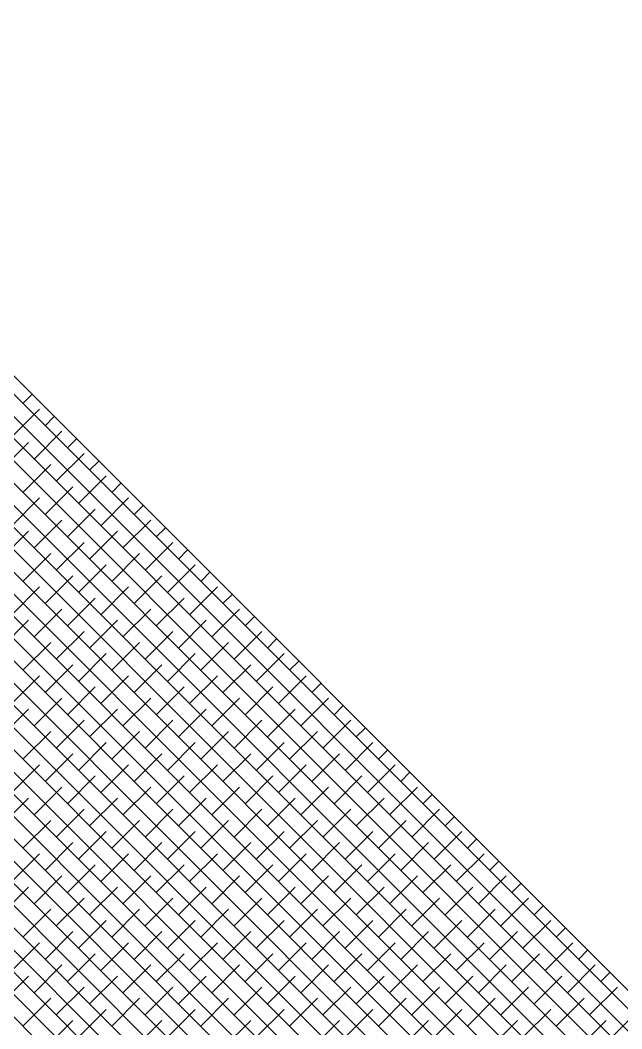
# Model space of a CAD drawing. Extents: x 34 to 831, y 17 to 546.
# Drawn here: x 140.867 to 141.345, y 55.664 to 56.465 of the extents above; entities that cross this region are included whole.
import ezdxf

# ---------------------------------------------------------------- set-up
doc = ezdxf.new("R2010")
doc.units = 0
doc.header["$LTSCALE"] = 8
doc.layers.get('0').update_dxf_attribs({"color": 2, "linetype": 'CONTINUOUS'})
doc.layers.add('OT', color=1, linetype='CONTINUOUS')

msp = doc.modelspace()

# ---------------------------------------------------------------- linework, layer by layer
for p, q in [((142.56411, 54.46542), (140.57864, 56.4509)), ((142.54643, 54.46542), (140.57864, 56.43322)), ((142.52875, 54.46542), (140.57864, 56.41554)), ((142.51108, 54.46542), (140.57864, 56.39786)), ((142.4934, 54.46542), (140.57864, 56.38019)), ((142.47572, 54.46542), (140.57864, 56.36251)), ((142.45804, 54.46542), (140.57864, 56.34483)), ((142.44037, 54.46542), (140.57864, 56.32715)), ((142.42269, 54.46542), (140.57864, 56.30948)), ((142.40501, 54.46542), (140.57864, 56.2918)), ((142.38733, 54.46542), (140.57864, 56.27412)), ((142.36966, 54.46542), (140.57864, 56.25644)), ((142.35198, 54.46542), (140.57864, 56.23877)), ((142.3343, 54.46542), (140.57864, 56.22109)), ((142.31662, 54.46542), (140.57864, 56.20341)), ((142.29894, 54.46542), (140.57864, 56.18573)), ((142.28127, 54.46542), (140.57864, 56.16805)), ((140.86884, 56.1607), (140.8761, 56.16796)), ((142.26359, 54.46542), (140.57864, 56.15038)), ((140.86, 56.13418), (140.8821, 56.15628)), ((140.88652, 56.14302), (140.89378, 56.15028)), ((140.87768, 56.1165), (140.89977, 56.1386)), ((142.24591, 54.46542), (140.57864, 56.1327)), ((140.85116, 56.10766), (140.87326, 56.12976)), ((140.90419, 56.12534), (140.91146, 56.1326)), ((140.89535, 56.09882), (140.91745, 56.12092)), ((142.22823, 54.46542), (140.57864, 56.11502)), ((140.86884, 56.08998), (140.89093, 56.11208)), ((140.92187, 56.10766), (140.92913, 56.11492)), ((140.91303, 56.08115), (140.93513, 56.10324)), ((142.21056, 54.46542), (140.57864, 56.09734)), ((140.88652, 56.07231), (140.90861, 56.0944)), ((140.93955, 56.08998), (140.94681, 56.09725)), ((142.19288, 54.46542), (140.57864, 56.07967)), ((140.86, 56.06347), (140.8821, 56.08557)), ((140.93071, 56.06347), (140.95281, 56.08557)), ((140.95723, 56.07231), (140.96449, 56.07957)), ((140.90419, 56.05463), (140.92629, 56.07673)), ((142.1752, 54.46542), (140.57864, 56.06199)), ((140.87768, 56.04579), (140.89977, 56.06789)), ((140.94839, 56.04579), (140.97048, 56.06789)), ((140.9749, 56.05463), (140.98217, 56.06189)), ((140.85116, 56.03695), (140.87326, 56.05905)), ((140.92187, 56.03695), (140.94397, 56.05905)), ((140.89535, 56.02811), (140.91745, 56.05021)), ((140.96606, 56.02811), (140.98816, 56.05021)), ((142.15752, 54.46542), (140.57864, 56.04431)), ((140.86884, 56.01927), (140.89093, 56.04137)), ((140.93955, 56.01927), (140.96165, 56.04137)), ((140.99258, 56.03695), (140.99984, 56.04421)), ((140.91303, 56.01044), (140.93513, 56.03253)), ((140.98374, 56.01044), (141.00584, 56.03253)), ((142.13985, 54.46542), (140.57864, 56.02663)), ((140.88652, 56.0016), (140.90861, 56.02369)), ((140.95723, 56.0016), (140.97932, 56.02369)), ((141.01026, 56.01927), (141.01752, 56.02654)), ((140.86, 55.99276), (140.8821, 56.01485)), ((140.93071, 55.99276), (140.95281, 56.01485)), ((141.00142, 55.99276), (141.02352, 56.01485)), ((142.12217, 54.46542), (140.57864, 56.00896)), ((140.90419, 55.98392), (140.92629, 56.00602)), ((140.9749, 55.98392), (140.997, 56.00602)), ((141.02794, 56.0016), (141.0352, 56.00886)), ((142.10449, 54.46542), (140.57864, 55.99128)), ((140.87768, 55.97508), (140.89977, 55.99718)), ((140.94839, 55.97508), (140.97048, 55.99718)), ((141.0191, 55.97508), (141.04119, 55.99718)), ((141.04561, 55.98392), (141.05288, 55.99118)), ((140.85116, 55.96624), (140.87326, 55.98834)), ((140.92187, 55.96624), (140.94397, 55.98834)), ((140.99258, 55.96624), (141.01468, 55.98834)), ((142.08681, 54.46542), (140.57864, 55.9736)), ((140.89535, 55.9574), (140.91745, 55.9795)), ((140.96606, 55.9574), (140.98816, 55.9795)), ((141.03678, 55.9574), (141.05887, 55.9795)), ((141.06329, 55.96624), (141.07055, 55.9735)), ((140.86884, 55.94856), (140.89093, 55.97066)), ((140.93955, 55.94856), (140.96165, 55.97066)), ((141.01026, 55.94856), (141.03236, 55.97066)), ((140.91303, 55.93972), (140.93513, 55.96182)), ((140.98374, 55.93972), (141.00584, 55.96182)), ((141.05445, 55.93972), (141.07655, 55.96182)), ((142.06914, 54.46542), (140.57864, 55.95592)), ((140.88652, 55.93089), (140.90861, 55.95298)), ((140.95723, 55.93089), (140.97932, 55.95298)), ((141.02794, 55.93089), (141.05003, 55.95298)), ((141.08097, 55.94856), (141.08823, 55.95583)), ((140.86, 55.92205), (140.8821, 55.94414)), ((140.93071, 55.92205), (140.95281, 55.94414)), ((141.00142, 55.92205), (141.02352, 55.94414)), ((141.07213, 55.92205), (141.09423, 55.94414)), ((140.90419, 55.91321), (140.92629, 55.9353)), ((140.9749, 55.91321), (140.997, 55.9353)), ((141.04561, 55.91321), (141.06771, 55.9353)), ((141.09865, 55.93089), (141.10591, 55.93815)), ((140.87768, 55.90437), (140.89977, 55.92647)), ((140.94839, 55.90437), (140.97048, 55.92647)), ((141.0191, 55.90437), (141.04119, 55.92647)), ((141.08981, 55.90437), (141.11191, 55.92647)), ((140.85116, 55.89553), (140.87326, 55.91763)), ((140.92187, 55.89553), (140.94397, 55.91763)), ((140.99258, 55.89553), (141.01468, 55.91763)), ((141.06329, 55.89553), (141.08539, 55.91763)), ((141.11632, 55.91321), (141.12359, 55.92047)), ((140.89535, 55.88669), (140.91745, 55.90879)), ((140.96606, 55.88669), (140.98816, 55.90879)), ((141.03678, 55.88669), (141.05887, 55.90879)), ((141.10749, 55.88669), (141.12958, 55.90879)), ((141.134, 55.89553), (141.14127, 55.90279)), ((140.86884, 55.87785), (140.89093, 55.89995)), ((140.93955, 55.87785), (140.96165, 55.89995)), ((141.01026, 55.87785), (141.03236, 55.89995)), ((141.08097, 55.87785), (141.10307, 55.89995)), ((140.91303, 55.86901), (140.93513, 55.89111)), ((140.98374, 55.86901), (141.00584, 55.89111)), ((141.05445, 55.86901), (141.07655, 55.89111)), ((141.12516, 55.86901), (141.14726, 55.89111)), ((140.88652, 55.86017), (140.90861, 55.88227)), ((140.95723, 55.86017), (140.97932, 55.88227)), ((141.02794, 55.86017), (141.05003, 55.88227)), ((141.09865, 55.86017), (141.12074, 55.88227)), ((141.15168, 55.87785), (141.15894, 55.88512)), ((140.86, 55.85134), (140.8821, 55.87343)), ((140.93071, 55.85134), (140.95281, 55.87343)), ((141.00142, 55.85134), (141.02352, 55.87343)), ((141.07213, 55.85134), (141.09423, 55.87343)), ((141.14284, 55.85134), (141.16494, 55.87343)), ((140.90419, 55.8425), (140.92629, 55.86459)), ((140.9749, 55.8425), (140.997, 55.86459)), ((141.04561, 55.8425), (141.06771, 55.86459)), ((141.11632, 55.8425), (141.13842, 55.86459)), ((141.16936, 55.86017), (141.17662, 55.86744)), ((140.87768, 55.83366), (140.89977, 55.85576)), ((140.94839, 55.83366), (140.97048, 55.85576)), ((141.0191, 55.83366), (141.04119, 55.85576)), ((141.08981, 55.83366), (141.11191, 55.85576)), ((141.16052, 55.83366), (141.18262, 55.85576)), ((140.85116, 55.82482), (140.87326, 55.84692)), ((140.92187, 55.82482), (140.94397, 55.84692)), ((140.99258, 55.82482), (141.01468, 55.84692)), ((141.06329, 55.82482), (141.08539, 55.84692)), ((141.134, 55.82482), (141.1561, 55.84692)), ((141.18704, 55.8425), (141.1943, 55.84976)), ((140.89535, 55.81598), (140.91745, 55.83808)), ((140.96606, 55.81598), (140.98816, 55.83808)), ((141.03678, 55.81598), (141.05887, 55.83808)), ((141.10749, 55.81598), (141.12958, 55.83808)), ((141.1782, 55.81598), (141.20029, 55.83808)), ((140.86884, 55.80714), (140.89093, 55.82924)), ((140.93955, 55.80714), (140.96165, 55.82924)), ((141.01026, 55.80714), (141.03236, 55.82924)), ((141.08097, 55.80714), (141.10307, 55.82924)), ((141.15168, 55.80714), (141.17378, 55.82924)), ((141.20471, 55.82482), (141.21198, 55.83208)), ((140.91303, 55.7983), (140.93513, 55.8204)), ((140.98374, 55.7983), (141.00584, 55.8204)), ((141.05445, 55.7983), (141.07655, 55.8204)), ((141.12516, 55.7983), (141.14726, 55.8204)), ((141.19587, 55.7983), (141.21797, 55.8204)), ((141.22239, 55.80714), (141.22965, 55.8144)), ((140.88652, 55.78946), (140.90861, 55.81156)), ((140.95723, 55.78946), (140.97932, 55.81156)), ((141.02794, 55.78946), (141.05003, 55.81156)), ((141.09865, 55.78946), (141.12074, 55.81156)), ((141.16936, 55.78946), (141.19146, 55.81156)), ((140.86, 55.78063), (140.8821, 55.80272)), ((140.93071, 55.78063), (140.95281, 55.80272)), ((141.00142, 55.78063), (141.02352, 55.80272)), ((141.07213, 55.78063), (141.09423, 55.80272)), ((141.14284, 55.78063), (141.16494, 55.80272)), ((141.21355, 55.78063), (141.23565, 55.80272)), ((140.90419, 55.77179), (140.92629, 55.79388)), ((140.9749, 55.77179), (140.997, 55.79388)), ((141.04561, 55.77179), (141.06771, 55.79388)), ((141.11632, 55.77179), (141.13842, 55.79388)), ((141.18704, 55.77179), (141.20913, 55.79388)), ((141.24007, 55.78946), (141.24733, 55.79673)), ((140.87768, 55.76295), (140.89977, 55.78504)), ((140.94839, 55.76295), (140.97048, 55.78504)), ((141.0191, 55.76295), (141.04119, 55.78504)), ((141.08981, 55.76295), (141.11191, 55.78504)), ((141.16052, 55.76295), (141.18262, 55.78504)), ((141.23123, 55.76295), (141.25333, 55.78504)), ((140.85116, 55.75411), (140.87326, 55.77621)), ((140.92187, 55.75411), (140.94397, 55.77621)), ((140.99258, 55.75411), (141.01468, 55.77621)), ((141.06329, 55.75411), (141.08539, 55.77621)), ((141.134, 55.75411), (141.1561, 55.77621)), ((141.20471, 55.75411), (141.22681, 55.77621)), ((141.25775, 55.77179), (141.26501, 55.77905)), ((140.89535, 55.74527), (140.91745, 55.76737)), ((140.96606, 55.74527), (140.98816, 55.76737)), ((141.03678, 55.74527), (141.05887, 55.76737)), ((141.10749, 55.74527), (141.12958, 55.76737)), ((141.1782, 55.74527), (141.20029, 55.76737)), ((141.24891, 55.74527), (141.271, 55.76737)), ((140.86884, 55.73643), (140.89093, 55.75853)), ((140.93955, 55.73643), (140.96165, 55.75853)), ((141.01026, 55.73643), (141.03236, 55.75853)), ((141.08097, 55.73643), (141.10307, 55.75853)), ((141.15168, 55.73643), (141.17378, 55.75853)), ((141.22239, 55.73643), (141.24449, 55.75853)), ((141.27542, 55.75411), (141.28269, 55.76137)), ((140.91303, 55.72759), (140.93513, 55.74969)), ((140.98374, 55.72759), (141.00584, 55.74969)), ((141.05445, 55.72759), (141.07655, 55.74969)), ((141.12516, 55.72759), (141.14726, 55.74969)), ((141.19587, 55.72759), (141.21797, 55.74969)), ((141.26659, 55.72759), (141.28868, 55.74969)), ((141.2931, 55.73643), (141.30036, 55.74369)), ((140.88652, 55.71875), (140.90861, 55.74085)), ((140.95723, 55.71875), (140.97932, 55.74085)), ((141.02794, 55.71875), (141.05003, 55.74085)), ((141.09865, 55.71875), (141.12074, 55.74085)), ((141.16936, 55.71875), (141.19146, 55.74085)), ((141.24007, 55.71875), (141.26217, 55.74085)), ((140.86, 55.70991), (140.8821, 55.73201)), ((140.93071, 55.70991), (140.95281, 55.73201)), ((141.00142, 55.70991), (141.02352, 55.73201)), ((141.07213, 55.70991), (141.09423, 55.73201)), ((141.14284, 55.70991), (141.16494, 55.73201)), ((141.21355, 55.70991), (141.23565, 55.73201)), ((141.28426, 55.70991), (141.30636, 55.73201)), ((141.31078, 55.71875), (141.31804, 55.72602)), ((140.90419, 55.70108), (140.92629, 55.72317)), ((140.9749, 55.70108), (140.997, 55.72317)), ((141.04561, 55.70108), (141.06771, 55.72317)), ((141.11632, 55.70108), (141.13842, 55.72317)), ((141.18704, 55.70108), (141.20913, 55.72317)), ((141.25775, 55.70108), (141.27984, 55.72317)), ((140.87768, 55.69224), (140.89977, 55.71433)), ((140.94839, 55.69224), (140.97048, 55.71433)), ((141.0191, 55.69224), (141.04119, 55.71433)), ((141.08981, 55.69224), (141.11191, 55.71433)), ((141.16052, 55.69224), (141.18262, 55.71433)), ((141.23123, 55.69224), (141.25333, 55.71433)), ((141.30194, 55.69224), (141.32404, 55.71433)), ((140.85116, 55.6834), (140.87326, 55.7055)), ((140.92187, 55.6834), (140.94397, 55.7055)), ((140.99258, 55.6834), (141.01468, 55.7055)), ((141.06329, 55.6834), (141.08539, 55.7055)), ((141.134, 55.6834), (141.1561, 55.7055)), ((141.20471, 55.6834), (141.22681, 55.7055)), ((141.27542, 55.6834), (141.29752, 55.7055)), ((141.32846, 55.70108), (141.33572, 55.70834)), ((140.89535, 55.67456), (140.91745, 55.69666)), ((140.96606, 55.67456), (140.98816, 55.69666)), ((141.03678, 55.67456), (141.05887, 55.69666)), ((141.10749, 55.67456), (141.12958, 55.69666)), ((141.1782, 55.67456), (141.20029, 55.69666)), ((141.24891, 55.67456), (141.271, 55.69666)), ((141.31962, 55.67456), (141.34172, 55.69666)), ((140.86884, 55.66572), (140.89093, 55.68782)), ((140.93955, 55.66572), (140.96165, 55.68782)), ((141.01026, 55.66572), (141.03236, 55.68782)), ((141.08097, 55.66572), (141.10307, 55.68782)), ((141.15168, 55.66572), (141.17378, 55.68782)), ((141.22239, 55.66572), (141.24449, 55.68782)), ((141.2931, 55.66572), (141.3152, 55.68782)), ((140.91303, 55.65688), (140.93513, 55.67898)), ((140.98374, 55.65688), (141.00584, 55.67898)), ((141.05445, 55.65688), (141.07655, 55.67898)), ((141.12516, 55.65688), (141.14726, 55.67898)), ((141.19587, 55.65688), (141.21797, 55.67898)), ((141.26659, 55.65688), (141.28868, 55.67898)), ((141.3373, 55.65688), (141.35939, 55.67898)), ((140.88652, 55.64804), (140.90861, 55.67014)), ((140.95723, 55.64804), (140.97932, 55.67014)), ((141.02794, 55.64804), (141.05003, 55.67014)), ((141.09865, 55.64804), (141.12074, 55.67014)), ((141.16936, 55.64804), (141.19146, 55.67014)), ((141.24007, 55.64804), (141.26217, 55.67014)), ((141.31078, 55.64804), (141.33288, 55.67014))]:
    msp.add_line(p, q)
at = {"layer": 'OT'}
msp.add_line((140.57864, 56.46542), (142.57864, 54.46542), dxfattribs=at)

doc.saveas('drawing.dxf')
